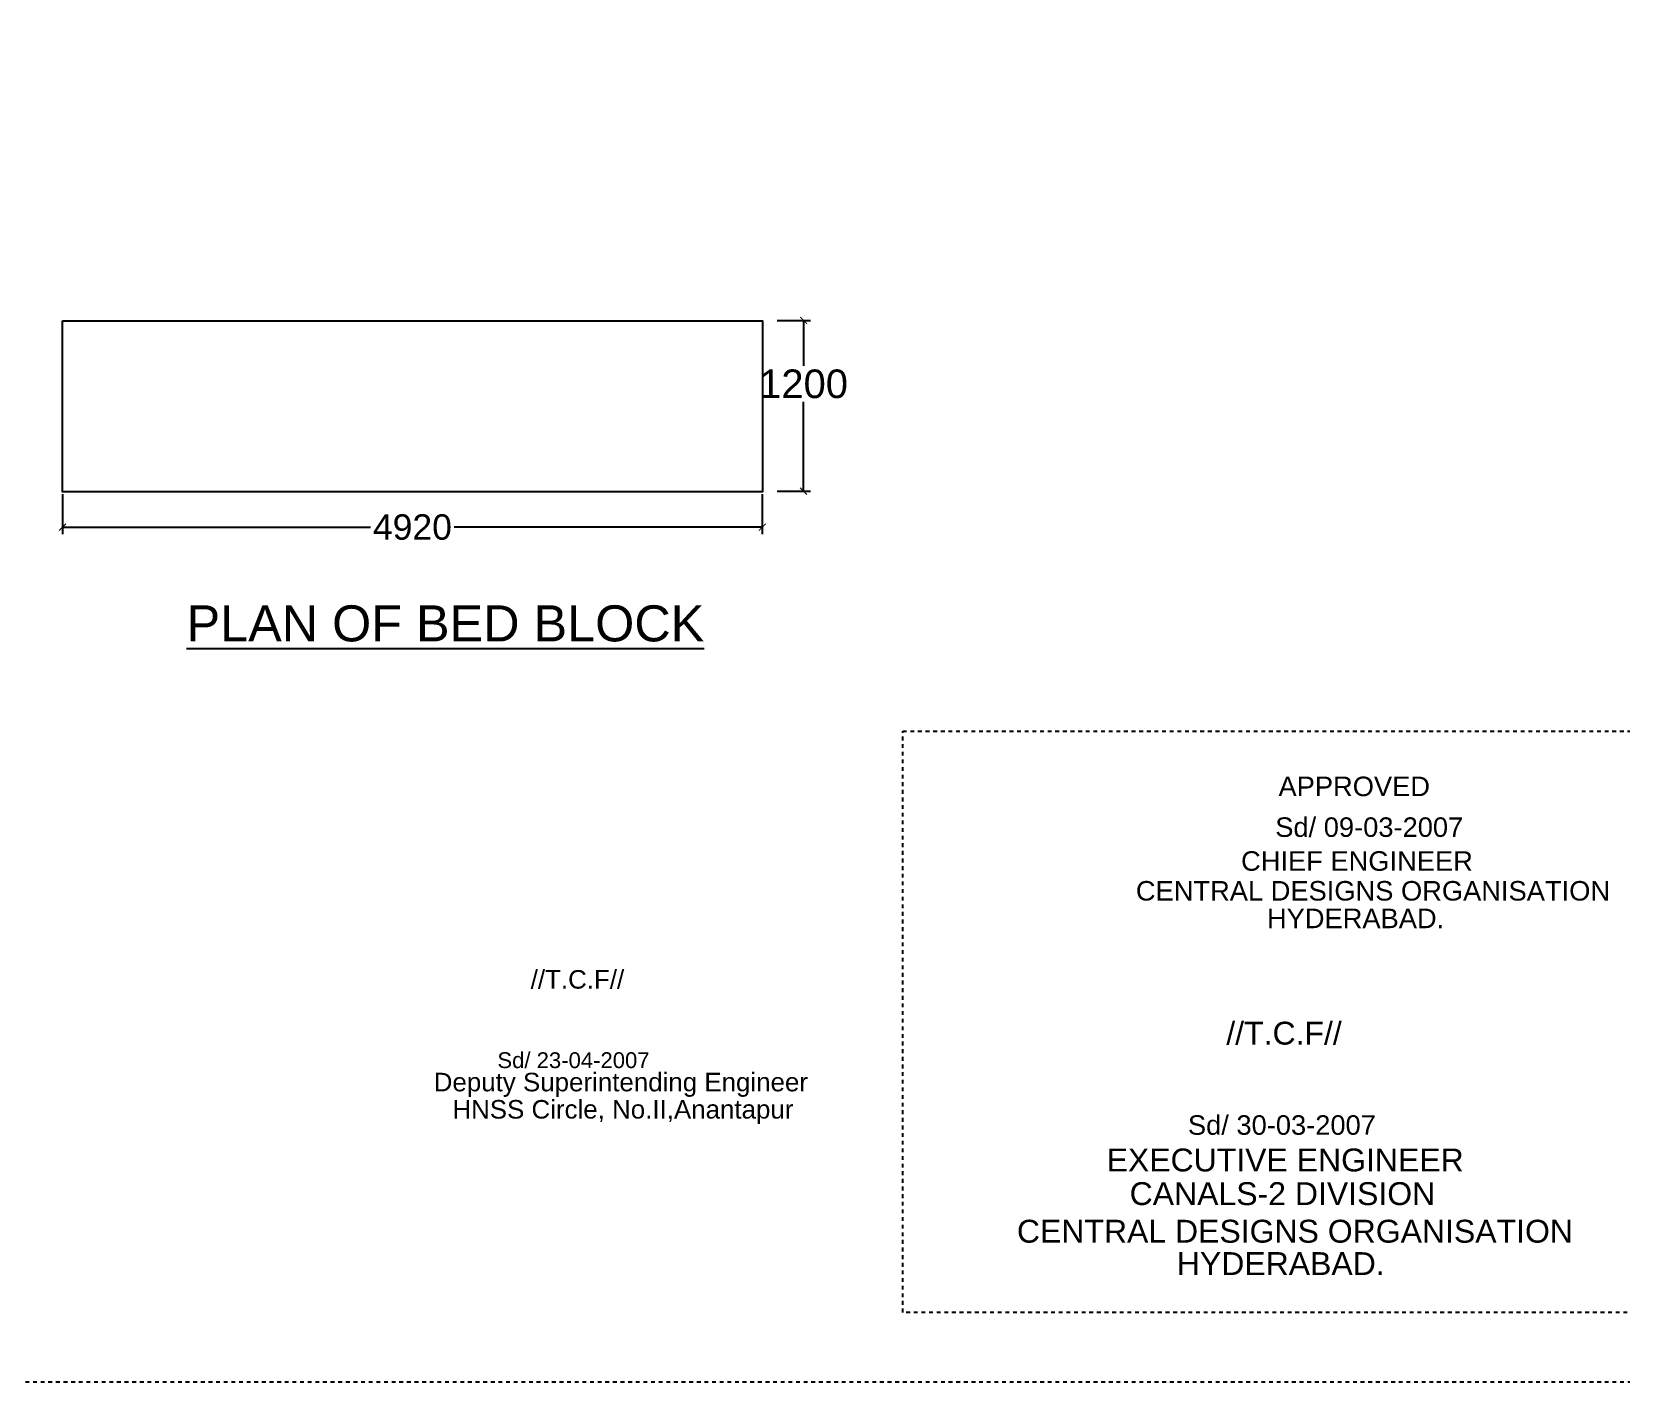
# Model space of a CAD drawing. Header units: inches. Extents: x 334 to 11487, y 360 to 10656.
# Drawn here: x 508.65 to 550.31, y 359.84 to 395.25 of the extents above; entities that cross this region are included whole.
import ezdxf

# ---------------------------------------------------------------- set-up
doc = ezdxf.new("R2010")
doc.units = ezdxf.units.IN
doc.header["$MEASUREMENT"] = 0
doc.linetypes.add('DASHDOT', pattern=[1, 0.5, -0.25, 0, -0.25])
for name, color, linetype in [('DIMENSION', 255, 'Continuous'), ('DRAWING', 2, 'Continuous'), ('TEXT', 255, 'Continuous')]:
    doc.layers.add(name, color=color, linetype=linetype)
doc.styles.get("Standard").update_dxf_attribs({"font": 'arial.ttf'})
doc.dimstyles.new('dig', dxfattribs={"dimtxt": 0.1875, "dimasz": 0.18, "dimexe": 0.18, "dimexo": 0.0625, "dimgap": 0.09, "dimtad": 0, "dimtih": 1, "dimtoh": 1, "dimdec": 4, "dimzin": 0, "dimdsep": 46, "dimtxsty": 'Standard', "dimblk": 'ARCHTICK', "dimcen": 0.09, "dimadec": 0, "dimazin": 0, "dimtfac": 1, "dimtdec": 4, "dimtofl": 0, "dimtmove": 0, "dimatfit": 3, "dimldrblk": 'ARCHTICK', "dimfxl": 1, "dimtolj": 1, "dimtzin": 0, "dimarcsym": 0})

# ---------------------------------------------------------------- blocks, each defined once
blk = doc.blocks.new('_ArchTick')
at = {"color": 0, "linetype": 'ByBlock', "const_width": 0.15}
blk.add_lwpolyline([(-0.5, -0.5), (0.5, 0.5)], dxfattribs=at)
blk = doc.blocks.new('*D12')
at = {"layer": 'Defpoints', "color": 0, "ltscale": 0.02, "transparency": 16777216}
for p in [(509.451, 383.186), (527.795, 383.186), (527.795, 382.259)]:
    blk.add_point(p, dxfattribs=at)
at = {"layer": 'DIMENSION', "color": 0, "lineweight": -2, "ltscale": 0.02, "transparency": 16777216}
for p, q in [((509.451, 383.123), (509.451, 382.079)), ((527.795, 383.123), (527.795, 382.079)), ((509.451, 382.259), (517.526, 382.259)), ((527.795, 382.259), (519.721, 382.259))]:
    blk.add_line(p, q, dxfattribs=at)
at = {"layer": 'DIMENSION', "color": 0, "lineweight": -2, "ltscale": 0.02, "transparency": 16777216, "xscale": 0.18, "yscale": 0.18, "zscale": 0.18, "rotation": 180}
blk.add_blockref('_ArchTick', (509.451, 382.259), dxfattribs=at)
at = {"layer": 'DIMENSION', "color": 0, "lineweight": -2, "ltscale": 0.02, "transparency": 16777216, "xscale": 0.18, "yscale": 0.18, "zscale": 0.18}
blk.add_blockref('_ArchTick', (527.795, 382.259), dxfattribs=at)
at = {"layer": 'DIMENSION', "color": 0, "ltscale": 0.02, "transparency": 16777216, "insert": (518.623, 382.259), "char_height": 0.25, "attachment_point": 5}
blk.add_mtext('\\A1;{\\H2.6667x;4920}', dxfattribs=at)
blk = doc.blocks.new('*D74')
at = {"layer": 'Defpoints', "color": 0, "ltscale": 0.02, "transparency": 16777216}
for p in [(528.122, 387.681), (528.122, 383.202), (528.876, 383.202)]:
    blk.add_point(p, dxfattribs=at)
at = {"layer": 'DIMENSION', "color": 0, "lineweight": -2, "ltscale": 0.02, "transparency": 16777216}
for p, q in [((528.184, 387.681), (529.056, 387.681)), ((528.876, 387.681), (528.876, 386.486)), ((528.876, 383.202), (528.876, 385.541)), ((528.184, 383.202), (529.056, 383.202))]:
    blk.add_line(p, q, dxfattribs=at)
at = {"layer": 'DIMENSION', "color": 0, "lineweight": -2, "ltscale": 0.02, "transparency": 16777216, "xscale": 0.18, "yscale": 0.18, "zscale": 0.18}
for p, rotation in [((528.876, 387.681), 90), ((528.876, 383.202), 270)]:
    blk.add_blockref('_ArchTick', p, dxfattribs=dict(at, rotation=rotation))
at = {"layer": 'DIMENSION', "color": 0, "ltscale": 0.02, "transparency": 16777216, "insert": (528.876, 386.013), "char_height": 0.75, "attachment_point": 5}
blk.add_mtext('\\A1;1200', dxfattribs=at)

msp = doc.modelspace()

# ---------------------------------------------------------------- linework, layer by layer
at = {"layer": 'DIMENSION', "ltscale": 0.02}
msp.add_lwpolyline([(509.45114, 387.67051), (527.79535, 387.67051), (527.79535, 383.18568), (509.45114, 383.18568)], close=True, dxfattribs=at)
at = {"layer": 'DRAWING', "linetype": 'DASHDOT', "ltscale": 0.02}
msp.add_lwpolyline([(479.72103, 433.75689), (589.77913, 433.75689), (589.77913, 359.84006), (479.72103, 359.84006)], close=True, dxfattribs=at)
at = {"layer": 'TEXT', "linetype": 'DASHDOT', "ltscale": 0.02}
msp.add_lwpolyline([(531.47542, 376.9092), (556.66653, 376.9092), (556.66653, 361.6696), (531.47542, 361.6696)], close=True, dxfattribs=at)

# ---------------------------------------------------------------- texts
at = {"layer": 'TEXT'}
for s, height, p in [('%%UPLAN OF BED BLOCK', 0.945, (512.70268, 379.26413)), (' APPROVED', 0.511659, (541.12659, 375.20723)), ('Sd/ 09-03-2007', 0.5116594, (541.24042, 374.13815)), ('CHIEF ENGINEER', 0.5116594, (540.34419, 373.25001)), ('CENTRAL DESIGNS ORGANISATION', 0.5116594, (537.58657, 372.46883)), ('HYDERABAD.', 0.511659, (541.02275, 371.745)), ('//T.C.F//', 0.485887, (521.72368, 370.15966)), ('//T.C.F//', 0.6, (539.95826, 368.69195)), ('Sd/ 23-04-2007', 0.4143481, (520.85013, 368.0763)), ('Deputy Superintending Engineer', 0.4858874, (519.18167, 367.46694)), ('HNSS Circle, No.II,Anantapur', 0.4858874, (519.67079, 366.75266)), ('Sd/ 30-03-2007', 0.5116594, (538.95128, 366.3278)), ('EXECUTIVE ENGINEER', 0.6, (536.81924, 365.36683)), ('CANALS-2 DIVISION', 0.6, (537.42323, 364.48479)), ('CENTRAL DESIGNS ORGANISATION', 0.6, (534.46827, 363.49911)), ('HYDERABAD.', 0.6, (538.66033, 362.65031))]:
    msp.add_text(s, height=height, dxfattribs=at).set_placement(p)

# ---------------------------------------------------------------- dimensions: what is measured, and where the dimension line sits
at = {"layer": 'DIMENSION', "ltscale": 0.02}
dim = msp.add_linear_dim(base=(528.87637, 383.2018), p1=(528.12192, 387.68109), p2=(528.12192, 383.2018), angle=90, text='1200', dimstyle='dig', override={"dimtxt": 0.75}, dxfattribs=at)
dim.commit()
dim.dimension.update_dxf_attribs({"geometry": '*D74', "text_midpoint": (528.87637, 386.01348), "dimtype": 160})
dim = msp.add_linear_dim(base=(527.79535, 382.25875), p1=(509.45114, 383.18568), p2=(527.79535, 383.18568), text='{\\H2.6667x;4920}', dimstyle='dig', override={"dimtxt": 0.25}, dxfattribs=at)
dim.commit()
dim.dimension.update_dxf_attribs({"geometry": '*D12', "text_midpoint": (518.62325, 382.25875)})

doc.saveas('drawing.dxf')
